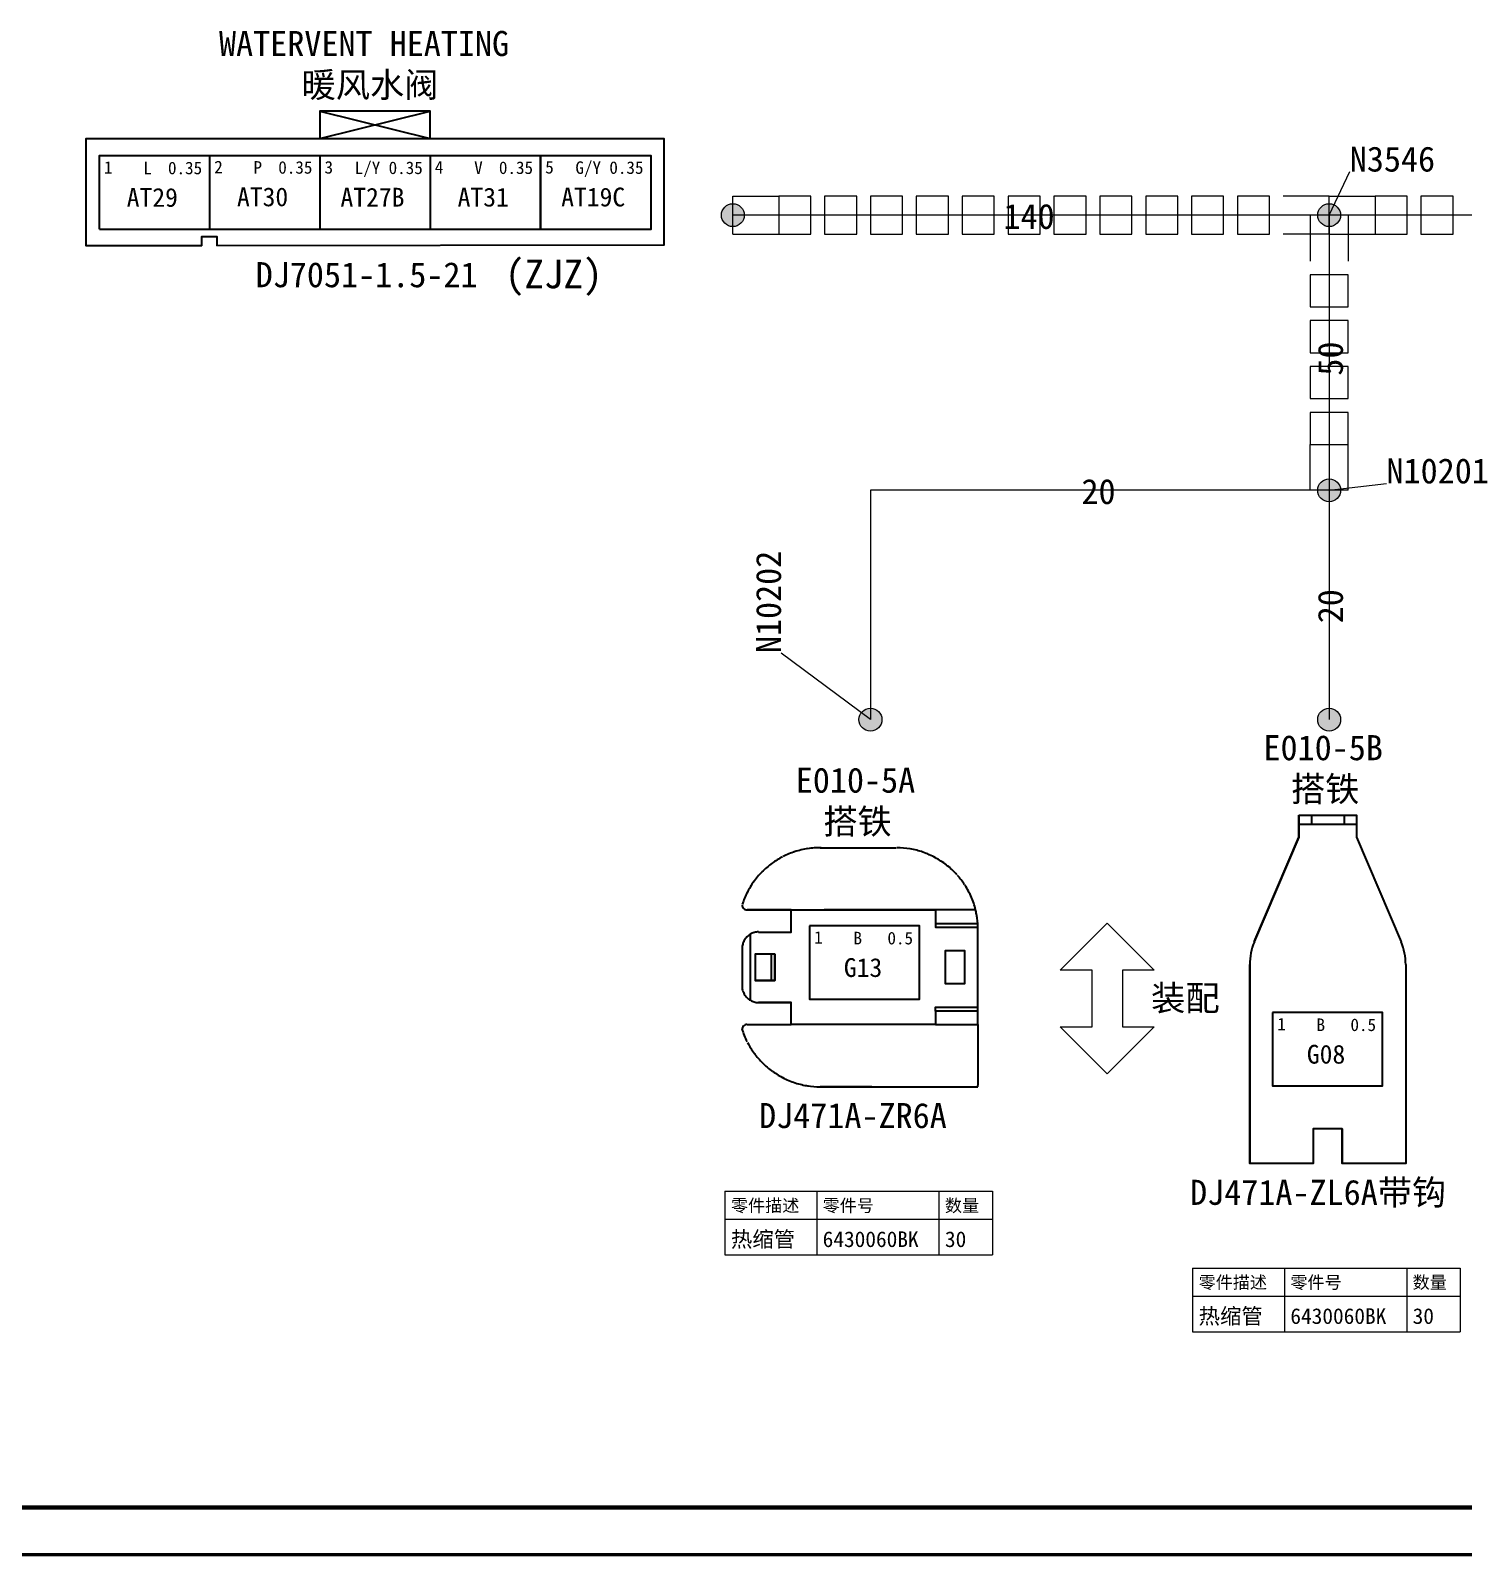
# Model space of a CAD drawing. Header units: millimetres. Extents: x 6 to 3615, y -854 to 0.
# Drawn here: x 693 to 849.2, y -851.3 to -685.1 of the extents above; entities that cross this region are included whole.
import ezdxf

# ---------------------------------------------------------------- set-up
doc = ezdxf.new("R2010")
doc.units = ezdxf.units.MM
doc.styles.add('4eff5b8b_Style', font='simfang.ttf')

msp = doc.modelspace()

# ---------------------------------------------------------------- hatches: boundary and pattern name
h = msp.add_hatch(color=256)
edge = h.paths.add_edge_path()
edge.add_arc((769.56, -705.19), 1.25, 0, 360)
h = msp.add_hatch(color=256)
edge = h.paths.add_edge_path()
edge.add_arc((769.56, -705.19), 1.25, 0, 360)
h = msp.add_hatch(color=256)
edge = h.paths.add_edge_path()
edge.add_arc((834.56, -705.19), 1.25, 0, 360)
h = msp.add_hatch(color=256)
edge = h.paths.add_edge_path()
edge.add_arc((834.56, -705.19), 1.25, 0, 360)
h = msp.add_hatch(color=256)
edge = h.paths.add_edge_path()
edge.add_arc((834.56, -735.19), 1.25, 0, 360)
h = msp.add_hatch(color=256)
edge = h.paths.add_edge_path()
edge.add_arc((834.56, -735.19), 1.25, 0, 360)
h = msp.add_hatch(color=256)
edge = h.paths.add_edge_path()
edge.add_arc((784.56, -760.19), 1.25, 0, 360)
h = msp.add_hatch(color=256)
edge = h.paths.add_edge_path()
edge.add_arc((784.56, -760.19), 1.25, 0, 360)
h = msp.add_hatch(color=256)
edge = h.paths.add_edge_path()
edge.add_arc((834.56, -760.19), 1.25, 0, 360)
h = msp.add_hatch(color=256)
edge = h.paths.add_edge_path()
edge.add_arc((834.56, -760.19), 1.25, 0, 360)

# ---------------------------------------------------------------- linework, layer by layer
at = {"linetype": 'Continuous', "lineweight": 0}
for p, q in [((778.06, -703.11), (774.56, -703.11)), ((774.56, -703.11), (774.56, -707.28)), ((778.06, -707.28), (778.06, -703.11)), ((783.06, -703.11), (779.56, -703.11)), ((779.56, -703.11), (779.56, -707.28)), ((783.06, -707.28), (783.06, -703.11)), ((788.06, -703.11), (784.56, -703.11)), ((784.56, -703.11), (784.56, -707.28)), ((788.06, -707.28), (788.06, -703.11)), ((793.06, -703.11), (789.56, -703.11)), ((789.56, -703.11), (789.56, -707.28)), ((793.06, -707.28), (793.06, -703.11)), ((798.06, -703.11), (794.56, -703.11)), ((794.56, -703.11), (794.56, -707.28)), ((798.06, -707.28), (798.06, -703.11)), ((803.06, -703.11), (799.56, -703.11)), ((799.56, -703.11), (799.56, -707.28)), ((803.06, -707.28), (803.06, -703.11)), ((808.06, -703.11), (804.56, -703.11)), ((804.56, -703.11), (804.56, -707.28)), ((808.06, -707.28), (808.06, -703.11)), ((813.06, -703.11), (809.56, -703.11)), ((809.56, -703.11), (809.56, -707.28)), ((813.06, -707.28), (813.06, -703.11)), ((818.06, -703.11), (814.56, -703.11)), ((814.56, -703.11), (814.56, -707.28)), ((818.06, -707.28), (818.06, -703.11)), ((823.06, -703.11), (819.56, -703.11)), ((819.56, -703.11), (819.56, -707.28)), ((823.06, -707.28), (823.06, -703.11)), ((828.06, -703.11), (824.56, -703.11)), ((824.56, -703.11), (824.56, -707.28)), ((828.06, -707.28), (828.06, -703.11)), ((843.06, -703.11), (839.56, -703.11)), ((839.56, -703.11), (839.56, -707.28)), ((843.06, -707.28), (843.06, -703.11)), ((848.06, -703.11), (844.56, -703.11)), ((844.56, -703.11), (844.56, -707.28)), ((848.06, -707.28), (848.06, -703.11)), ((774.56, -707.28), (778.06, -707.28)), ((774.56, -707.28), (774.56, -707.28)), ((779.56, -707.28), (783.06, -707.28)), ((779.56, -707.28), (779.56, -707.28)), ((784.56, -707.28), (788.06, -707.28)), ((784.56, -707.28), (784.56, -707.28)), ((789.56, -707.28), (793.06, -707.28)), ((789.56, -707.28), (789.56, -707.28)), ((794.56, -707.28), (798.06, -707.28)), ((794.56, -707.28), (794.56, -707.28)), ((799.56, -707.28), (803.06, -707.28)), ((799.56, -707.28), (799.56, -707.28)), ((804.56, -707.28), (808.06, -707.28)), ((804.56, -707.28), (804.56, -707.28)), ((809.56, -707.28), (813.06, -707.28)), ((809.56, -707.28), (809.56, -707.28)), ((814.56, -707.28), (818.06, -707.28)), ((814.56, -707.28), (814.56, -707.28)), ((819.56, -707.28), (823.06, -707.28)), ((819.56, -707.28), (819.56, -707.28)), ((824.56, -707.28), (828.06, -707.28)), ((824.56, -707.28), (824.56, -707.28)), ((839.56, -707.28), (843.06, -707.28)), ((839.56, -707.28), (839.56, -707.28)), ((844.56, -707.28), (848.06, -707.28)), ((844.56, -707.28), (844.56, -707.28)), ((836.65, -711.69), (832.48, -711.69)), ((832.48, -711.69), (832.48, -715.19)), ((836.65, -715.19), (836.65, -711.69)), ((832.48, -715.19), (836.65, -715.19)), ((836.65, -715.19), (836.65, -715.19)), ((836.65, -716.69), (832.48, -716.69)), ((832.48, -716.69), (832.48, -720.19)), ((836.65, -720.19), (836.65, -716.69)), ((832.48, -720.19), (836.65, -720.19)), ((836.65, -720.19), (836.65, -720.19)), ((836.65, -721.69), (832.48, -721.69)), ((832.48, -721.69), (832.48, -725.19)), ((836.65, -725.19), (836.65, -721.69)), ((832.48, -725.19), (836.65, -725.19)), ((836.65, -725.19), (836.65, -725.19)), ((836.65, -726.69), (832.48, -726.69)), ((832.48, -726.69), (832.48, -730.19)), ((836.65, -730.19), (836.65, -726.69)), ((832.48, -730.19), (836.65, -730.19)), ((836.65, -730.19), (836.65, -730.19))]:
    msp.add_line(p, q, dxfattribs=at)
at = {"linetype": 'Continuous', "lineweight": 30}
for p, q in [((831.26, -770.62), (837.55, -770.62)), ((831.26, -771.63), (831.26, -770.62)), ((831.26, -770.62), (831.26, -770.62)), ((837.55, -770.62), (837.55, -771.63)), ((837.55, -771.63), (831.26, -771.63))]:
    msp.add_line(p, q, dxfattribs=at)
for points in [[(724.54, -693.84), (736.56, -696.83), (736.56, -693.84), (724.54, -693.84), (724.54, -696.83), (736.56, -693.84)], [(711.67, -708.55), (699.06, -708.55), (699.06, -696.83), (762.04, -696.85), (762.05, -708.48), (713.32, -708.55)], [(700.52, -706.72), (748.6, -706.72), (748.6, -698.71), (700.49, -698.71), (700.49, -706.72)], [(712.52, -698.71), (712.52, -706.72)], [(724.55, -698.71), (724.55, -706.72)], [(736.58, -698.71), (736.58, -706.72)], [(748.61, -706.72), (760.64, -706.72), (760.64, -698.71), (748.61, -698.71), (748.61, -706.72)], [(711.67, -708.55), (711.67, -707.51), (713.32, -707.51), (713.32, -708.55)], [(831.26, -770.62), (831.26, -773.01), (831.26, -771.62)], [(832.62, -770.62), (832.62, -771.63)], [(836.19, -770.62), (836.19, -771.63)], [(826.4, -784.43), (831.26, -773.01), (826.4, -784.43)], [(837.55, -771.63), (837.55, -773.01), (842.4, -784.43)], [(779.09, -774.16), (787.35, -774.16)], [(775.93, -780.94), (771.11, -780.94), (775.93, -780.94)], [(772.36, -783.35), (775.93, -783.35), (775.93, -780.94), (779.5, -780.94)], [(791.64, -780.94), (779.5, -780.94), (791.64, -780.94)], [(796.02, -780.94), (791.64, -780.94), (791.64, -782.41), (796.26, -782.41)], [(796.19, -781.82), (796.13, -781.41)], [(777.91, -782.67), (777.91, -790.66), (789.91, -790.66), (789.91, -782.67), (777.91, -782.67)], [(789.86, -782.67), (777.96, -782.67)], [(791.64, -791.97), (791.64, -793.44), (796.28, -793.44), (796.28, -783.09), (796.28, -782.82), (796.28, -782.72), (796.27, -782.65), (796.26, -782.41), (796.23, -782.16), (796.19, -781.81)], [(791.64, -782.41), (791.64, -782.82), (796.28, -782.82)], [(796.28, -793.44), (796.28, -783.09)], [(771.47, -790.79), (771.47, -783.59)], [(770.57, -785.14), (770.57, -789.24)], [(774.14, -785.77), (774.14, -788.62), (774.14, -785.77), (772, -785.77), (772, -788.62), (774.14, -788.62), (773.78, -788.62), (773.78, -785.77)], [(794.86, -785.41), (792.71, -785.41), (792.71, -788.97), (794.86, -788.97), (794.86, -785.41), (792.72, -785.41), (792.72, -788.98)], [(835.98, -804.82), (832.83, -804.82), (832.83, -808.6), (825.9, -808.6), (825.9, -786.89), (825.9, -808.6)], [(842.9, -786.89), (842.9, -808.6), (835.98, -808.6), (835.98, -804.82), (835.98, -808.6)], [(773.78, -788.62), (772, -788.62)], [(772.36, -791.03), (775.93, -791.03)], [(791.64, -793.44), (775.93, -793.44), (775.93, -791.03), (772.36, -791.03)], [(796.28, -791.97), (791.64, -791.97), (791.64, -791.56), (796.28, -791.56)], [(828.37, -792.11), (828.37, -800.11), (840.37, -800.11), (840.37, -792.11), (828.37, -792.11)], [(771.11, -793.44), (775.93, -793.44)], [(796.28, -793.44), (796.28, -799.98)], [(784.7, -800.22), (779.09, -800.22)], [(779.09, -800.22), (796.25, -800.22)], [(1208.83, -851.17), (6.59, -851.17)]]:
    msp.add_lwpolyline(points, dxfattribs=at)
at = {"linetype": 'Continuous', "lineweight": 13}
for points in [[(834.56, -705.19), (836.81, -700.44)], [(834.56, -705.19), (769.56, -705.19)], [(834.56, -705.19), (834.56, -735.19)], [(924.56, -705.19), (834.56, -705.19)], [(834.56, -735.19), (840.81, -734.44)], [(834.56, -735.19), (784.56, -735.19)], [(784.56, -735.19), (784.56, -760.19)], [(834.56, -735.19), (834.56, -760.19)], [(784.56, -760.19), (774.81, -752.94)], [(810.36, -798.82), (805.23, -793.68), (808.73, -793.68), (808.73, -787.52), (805.23, -787.52), (810.36, -782.38), (815.5, -787.52), (812.04, -787.52), (812.04, -793.68), (815.5, -793.68), (810.36, -798.82)], [(768.7, -811.62), (797.87, -811.62)], [(768.7, -811.62), (768.7, -818.56)], [(768.7, -811.62), (797.87, -811.62)], [(778.7, -811.62), (778.7, -818.56)], [(792.03, -811.62), (792.03, -818.56)], [(797.87, -811.62), (797.87, -818.56)], [(768.7, -814.67), (797.87, -814.67)], [(768.7, -818.56), (797.87, -818.56)], [(819.68, -819.99), (848.84, -819.99)], [(819.68, -819.99), (819.68, -826.93)], [(819.68, -819.99), (848.84, -819.99)], [(829.68, -819.99), (829.68, -826.93)], [(843.01, -819.99), (843.01, -826.93)], [(848.84, -819.99), (848.84, -826.93)], [(819.68, -823.05), (848.84, -823.05)], [(819.68, -826.93), (848.84, -826.93)], [(6.35, -851.33), (3615.48, -851.33)]]:
    msp.add_lwpolyline(points, dxfattribs=at)
at = {"linetype": 'Continuous', "lineweight": 0}
for points in [[(769.56, -707.28), (769.56, -703.11)], [(769.56, -703.11), (774.56, -703.11)], [(834.56, -703.11), (829.56, -703.11)], [(834.56, -707.28), (834.56, -703.11)], [(834.56, -703.11), (839.56, -703.11)], [(834.56, -707.28), (834.56, -703.11)], [(836.64, -705.19), (832.48, -705.19)], [(832.48, -705.19), (832.48, -710.19)], [(836.64, -705.19), (836.65, -710.19)], [(769.56, -707.28), (774.56, -707.28)], [(834.56, -707.28), (829.56, -707.28)], [(834.56, -707.28), (839.56, -707.28)], [(832.48, -735.19), (832.48, -730.19)], [(836.65, -735.19), (836.64, -730.19)], [(836.65, -735.19), (832.48, -735.19)]]:
    msp.add_lwpolyline(points, dxfattribs=at)
for points in [[(774.56, -707.28), (778.06, -707.28), (778.06, -703.11), (774.56, -703.11), (774.56, -707.28)], [(779.56, -707.28), (783.06, -707.28), (783.06, -703.11), (779.56, -703.11), (779.56, -707.28)], [(784.56, -707.28), (788.06, -707.28), (788.06, -703.11), (784.56, -703.11), (784.56, -707.28)], [(789.56, -707.28), (793.06, -707.28), (793.06, -703.11), (789.56, -703.11), (789.56, -707.28)], [(794.56, -707.28), (798.06, -707.28), (798.06, -703.11), (794.56, -703.11), (794.56, -707.28)], [(799.56, -707.28), (803.06, -707.28), (803.06, -703.11), (799.56, -703.11), (799.56, -707.28)], [(804.56, -707.28), (808.06, -707.28), (808.06, -703.11), (804.56, -703.11), (804.56, -707.28)], [(809.56, -707.28), (813.06, -707.28), (813.06, -703.11), (809.56, -703.11), (809.56, -707.28)], [(814.56, -707.28), (818.06, -707.28), (818.06, -703.11), (814.56, -703.11), (814.56, -707.28)], [(819.56, -707.28), (823.06, -707.28), (823.06, -703.11), (819.56, -703.11), (819.56, -707.28)], [(824.56, -707.28), (828.06, -707.28), (828.06, -703.11), (824.56, -703.11), (824.56, -707.28)], [(839.56, -707.28), (843.06, -707.28), (843.06, -703.11), (839.56, -703.11), (839.56, -707.28)], [(844.56, -707.28), (848.06, -707.28), (848.06, -703.11), (844.56, -703.11), (844.56, -707.28)], [(836.65, -715.19), (836.65, -711.69), (832.48, -711.69), (832.48, -715.19), (836.65, -715.19)], [(836.65, -720.19), (836.65, -716.69), (832.48, -716.69), (832.48, -720.19), (836.65, -720.19)], [(836.65, -725.19), (836.65, -721.69), (832.48, -721.69), (832.48, -725.19), (836.65, -725.19)], [(836.65, -730.19), (836.65, -726.69), (832.48, -726.69), (832.48, -730.19), (836.65, -730.19)]]:
    msp.add_lwpolyline(points, close=True, dxfattribs=at)
at = {"linetype": 'Continuous', "lineweight": 30}
msp.add_lwpolyline([(831.26, -770.62), (837.55, -770.62), (837.55, -771.63), (831.26, -771.63), (831.26, -770.62)], close=True, dxfattribs=at)
at = {"linetype": 'Continuous', "lineweight": 70}
msp.add_lwpolyline([(26.83, -846.11), (3610.09, -846.11)], dxfattribs=at)
at = {"linetype": 'Continuous', "lineweight": 13}
for centre in [(769.56, -705.19), (769.56, -705.19), (769.56, -705.19), (769.56, -705.19), (834.56, -705.19), (834.56, -705.19), (834.56, -705.19), (834.56, -705.19), (834.56, -735.19), (834.56, -735.19), (834.56, -735.19), (834.56, -735.19), (784.56, -760.19), (784.56, -760.19), (784.56, -760.19), (784.56, -760.19), (834.56, -760.19), (834.56, -760.19), (834.56, -760.19), (834.56, -760.19)]:
    msp.add_circle(centre, 1.25, dxfattribs=at)
at = {"linetype": 'Continuous', "lineweight": 30}
for centre, radius, start, end in [((779.1, -783.11), 8.96, 108, 117), ((779.24, -783.71), 9.57, 99, 108), ((779.04, -782.87), 8.71, 89, 99), ((787.45, -782.35), 8.19, 80, 90), ((787.32, -783.26), 9.11, 71, 80), ((787.45, -782.83), 8.66, 61, 71), ((779.31, -783.38), 9.3, 126, 135), ((778.45, -782), 7.68, 117, 127), ((787.71, -782.59), 8.32, 52, 62), ((787.43, -783), 8.82, 42, 52), ((779.23, -783.21), 9.12, 144, 153), ((778.78, -782.81), 8.52, 135, 145), ((787.97, -782.64), 8.17, 33, 42), ((779.27, -783.16), 9.13, 153, 162), ((787.46, -783.03), 8.81, 23, 33), ((788.35, -782.7), 7.87, 13, 24), ((771.1, -780.41), 0.531, -180, -157), ((771.16, -780.38), 0.594, -157, -136), ((771.15, -780.33), 0.622, -132, -112), ((771.09, -780.45), 0.497, -113, -88), ((792.15, -782.03), 4.02, 9, 16), ((772.42, -785.15), 1.85, 165, -180), ((772.36, -785.14), 1.79, 150, 165), ((772.29, -785.09), 1.71, 135, 151), ((772.36, -785.14), 1.79, 105, 135), ((772.4, -785.48), 2.14, 91, 103), ((832.26, -786.91), 6.36, 157, -180), ((836.54, -786.91), 6.36, 0, 23), ((772.7, -789.2), 2.14, -179, -167), ((772.34, -789.25), 1.77, -165, -150), ((772.26, -789.32), 1.67, -151, -135), ((772.29, -789.31), 1.69, -135, -119), ((772.34, -789.31), 1.72, -120, -105), ((772.4, -788.9), 2.14, -104, -92), ((778.57, -791.49), 8.38, -163, -153), ((771, -793.95), 0.435, 155, -179), ((771.18, -794.01), 0.622, 138, 158), ((771.13, -794.03), 0.594, 113, 134), ((771.1, -793.96), 0.531, 90, 113), ((778.31, -791.77), 8.01, -153, -143), ((778.41, -791.86), 8.04, -144, -134), ((779.49, -790.87), 9.51, -135, -126), ((778.71, -791.93), 8.18, -126, -116), ((779.29, -790.79), 9.47, -117, -108), ((778.96, -791.78), 8.43, -108, -98), ((779.05, -791.55), 8.67, -99, -90), ((795.34, -799.97), 0.951, -16, -1)]:
    msp.add_arc(centre, radius, start, end, dxfattribs=at)

# ---------------------------------------------------------------- texts
at = {"linetype": 'Continuous', "style": '4eff5b8b_Style'}
for s, height, p in [('WATERVENT HEATING', 2.7344, (713.55, -687.84)), ('暖风水阀', 2.734, (722.55, -692.34)), ('N3546', 2.734, (836.81, -700.44)), ('1', 1.37, (701.01, -700.68)), ('L', 1.37, (705.29, -700.73)), ('0.35', 1.367, (707.99, -700.73)), ('2', 1.37, (713.03, -700.63)), ('P', 1.37, (717.31, -700.67)), ('0.35', 1.367, (720.01, -700.67)), ('3', 1.37, (725.05, -700.66)), ('L/Y', 1.367, (728.34, -700.71)), ('0.35', 1.367, (732.04, -700.71)), ('4', 1.37, (737.07, -700.65)), ('V', 1.37, (741.36, -700.7)), ('0.35', 1.367, (744.06, -700.7)), ('5', 1.37, (749.11, -700.65)), ('G/Y', 1.367, (752.4, -700.69)), ('0.35', 1.367, (756.1, -700.69)), ('AT29', 2.051, (703.49, -704.28)), ('AT30', 2.051, (715.51, -704.22)), ('AT27B', 2.051, (726.79, -704.26)), ('AT31', 2.051, (739.56, -704.25)), ('AT19C', 2.051, (750.85, -704.24)), ('140', 2.734, (799.06, -706.69)), ('(ZJZ)', 3.126, (744.72, -713.16)), ('DJ7051-1.5-21', 2.7344, (717.55, -713.05)), ('N10201', 2.734, (840.81, -734.44)), ('20', 2.734, (807.56, -736.69)), ('E010-5B', 2.734, (827.4, -764.62)), ('E010-5A', 2.734, (776.42, -768.16)), ('搭铁', 2.734, (830.4, -769.12)), ('搭铁', 2.734, (779.42, -772.66)), ('1', 1.37, (778.42, -784.63)), ('B', 1.37, (782.71, -784.7)), ('0.5', 1.367, (786.41, -784.7)), ('G13', 2.051, (781.66, -788.25)), ('装配', 2.741, (815.15, -791.92)), ('1', 1.37, (828.9, -794.08)), ('B', 1.37, (833.18, -794.15)), ('0.5', 1.367, (836.88, -794.15)), ('G08', 2.051, (832.13, -797.7)), ('DJ471A-ZR6A', 2.7344, (772.42, -804.73)), ('DJ471A-ZL6A带钩', 2.7344, (819.4, -813.1)), ('零件描述', 1.367, (769.35, -813.86)), ('零件号', 1.367, (779.35, -813.86)), ('数量', 1.367, (792.68, -813.86)), ('热缩管', 1.709, (769.35, -817.7)), ('6430060BK', 1.709, (779.35, -817.7)), ('30', 1.709, (792.68, -817.7)), ('零件描述', 1.367, (820.33, -822.23)), ('零件号', 1.367, (830.33, -822.23)), ('数量', 1.367, (843.66, -822.23)), ('热缩管', 1.709, (820.33, -826.08)), ('6430060BK', 1.709, (830.33, -826.08)), ('30', 1.709, (843.66, -826.08))]:
    msp.add_text(s, height=height, dxfattribs=at).set_placement(p)
for s, p in [('50', (836.06, -722.69)), ('N10202', (774.81, -752.94)), ('20', (836.06, -749.69))]:
    msp.add_text(s, height=2.734, rotation=-270, dxfattribs=at).set_placement(p)

doc.saveas('drawing.dxf')
